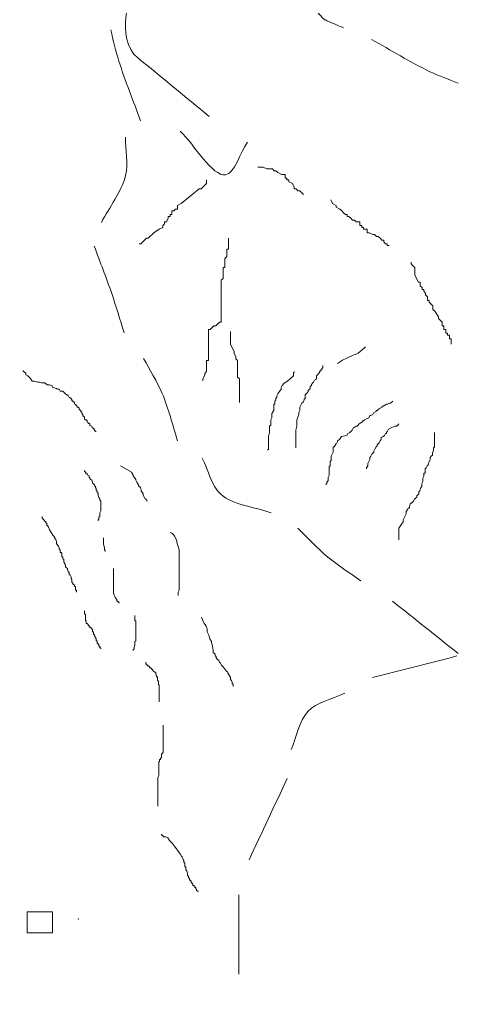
# Model space of a CAD drawing. Header units: metres. Extents: x 645999 to 650010, y 500996 to 503068.
# Drawn here: x 647088.5 to 647271.3, y 501381.1 to 501790.7 of the extents above; entities that cross this region are included whole.
import ezdxf

# ---------------------------------------------------------------- set-up
doc = ezdxf.new("R2010")
doc.units = ezdxf.units.M
doc.header["$MEASUREMENT"] = 0
for name, color, linetype, lineweight in [('faubourg', 7, 'Continuous', 0), ('mosquée', 7, 'Continuous', 0), ('ruisseau temporaire', 7, 'Continuous', 0), ('santier-layon', 7, 'Continuous', 0)]:
    doc.layers.add(name, color=color, linetype=linetype, lineweight=lineweight)

# ---------------------------------------------------------------- blocks, each defined once
blk = doc.blocks.new('SC7284')
at = {"layer": 'ruisseau temporaire', "color": 4, "linetype": 'Continuous', "lineweight": 0}
for points, knots in [([(-49.03, 129.27), (-46.19, 129.27), (-43.34, 129.27), (-40.49, 129.27), (-37.65, 129.27), (-43.34, 137.81), (-40.49, 137.81), (-33.27, 137.81), (-26.05, 137.81), (-18.82, 137.81)], [0, 0, 0, 0, 0.220287, 0.220287, 0.220287, 0.440809, 0.440809, 0.440809, 1, 1, 1, 1]), ([(-84, 121.39), (-84, 116.04), (-84, 110.7), (-84, 105.35), (-84, 98.81), (-72.6, 96.79), (-71.36, 90.33), (-68.8, 77.01), (-66.86, 63.61), (-66.86, 50.13), (-66.86, 42.49), (-66.86, 34.85), (-66.86, 27.21), (-66.86, 23.21), (-66.86, 19.2), (-66.86, 15.19)], [0, 0, 0, 0, 0.144395, 0.144395, 0.144395, 0.321213, 0.321213, 0.321213, 0.685417, 0.685417, 0.685417, 0.891756, 0.891756, 0.891756, 1, 1, 1, 1]), ([(-48.84, 80.9), (-45.47, 77.14), (-42.09, 73.39), (-38.71, 69.63), (-36.37, 67.02), (-30.94, 71.82), (-28.2, 69.63), (-25.08, 67.12), (-21.95, 64.62), (-18.82, 62.12)], [0, 0, 0, 0, 0.402183, 0.402183, 0.402183, 0.68103, 0.68103, 0.68103, 1, 1, 1, 1]), ([(-8.69, 56.1), (-5.31, 52.85), (-2.59, 47.97), (1.44, 46.34), (6.71, 44.21), (13.7, 46.34), (19.83, 46.34)], [0, 0, 0, 0, 0.433543, 0.433543, 0.433543, 1, 1, 1, 1]), ([(32.22, 46.71), (39.47, 43.96), (47.39, 42.33), (53.98, 38.45), (58.43, 35.83), (61.99, 31.69), (65.99, 28.3)], [0, 0, 0, 0, 0.596957, 0.596957, 0.596957, 1, 1, 1, 1]), ([(-66.86, 15.19), (-66.86, 12.89), (-66.86, 10.59), (-66.86, 8.29), (-66.86, 4.67), (-57.22, 11.7), (-55.99, 8.29), (-54.36, 3.79), (-52.73, -0.72), (-51.11, -5.23)], [0, 0, 0, 0, 0.214559, 0.214559, 0.214559, 0.552746, 0.552746, 0.552746, 1, 1, 1, 1]), ([(-51.11, -5.23), (-51.11, -8.11), (-51.11, -10.99), (-51.11, -13.87), (-51.11, -16.9), (-44.83, -16.6), (-43.98, -19.51), (-42.2, -25.56), (-40.55, -31.69), (-39.47, -37.91), (-38.22, -45.18), (-36.97, -52.44), (-35.72, -59.7)], [0, 0, 0, 0, 0.146974, 0.146974, 0.146974, 0.301562, 0.301562, 0.301562, 0.623914, 0.623914, 0.623914, 1, 1, 1, 1]), ([(-25.91, -11.28), (-30.16, -10.02), (-34.36, -8.55), (-38.67, -7.52), (-42.76, -6.54), (-46.96, -5.99), (-51.11, -5.23)], [0, 0, 0, 0, 0.51251, 0.51251, 0.51251, 1, 1, 1, 1]), ([(10.87, -51.85), (7.37, -42.96), (6.42, -31.69), (0.36, -25.18), (-3.86, -20.64), (-11.65, -19.42), (-17.65, -16.54)], [0, 0, 0, 0, 0.589315, 0.589315, 0.589315, 1, 1, 1, 1]), ([(-35.72, -59.7), (-33.08, -59.7), (-30.43, -59.7), (-27.78, -59.7), (-23.04, -59.7), (-18.78, -65.98), (-18.78, -70.73), (-18.78, -72.98), (-18.78, -75.24), (-18.78, -77.49)], [0, 0, 0, 0, 0.274371, 0.274371, 0.274371, 0.766313, 0.766313, 0.766313, 1, 1, 1, 1]), ([(12, -58.71), (13.5, -62.96), (15, -67.22), (16.5, -71.48), (18.28, -76.51), (21.3, -83.88), (26.63, -83.88), (28.26, -83.88), (29.89, -83.88), (31.51, -83.88)], [0, 0, 0, 0, 0.393327, 0.393327, 0.393327, 0.858318, 0.858318, 0.858318, 1, 1, 1, 1]), ([(-9.77, -80.12), (-6.27, -86.13), (-3.59, -92.8), (0.74, -98.15), (3.05, -101.01), (6.24, -103.16), (8.99, -105.66)], [0, 0, 0, 0, 0.651519, 0.651519, 0.651519, 1, 1, 1, 1]), ([(-24.4, -89.14), (-20.03, -94.64), (-14.71, -99.62), (-11.27, -105.66), (-9.37, -109), (-8.52, -112.93), (-7.14, -116.56)], [0, 0, 0, 0, 0.644405, 0.644405, 0.644405, 1, 1, 1, 1])]:
    blk.add_open_spline(points, degree=3, knots=knots, dxfattribs=at)
for points in [[(-8.97, 138.47), (1.54, 138.47), (12.04, 138.47), (22.55, 138.47)], [(31.75, 133.21), (35.25, 130.58), (38.75, 127.95), (42.25, 125.32)], [(-58.88, 125.98), (-67.26, 124.45), (-75.63, 122.92), (-84, 121.39)], [(-69.86, 85.78), (-65.11, 85.78), (-60.35, 85.78), (-55.6, 85.78)], [(71.24, 24.17), (75.5, 19.04), (79.75, 13.9), (84, 8.77)], [(2.95, -28.7), (6.71, -31.03), (10.48, -33.36), (14.25, -35.7)], [(18, -42.46), (26.88, -50.97), (35.76, -59.49), (44.65, -68)], [(-35.72, -59.7), (-35.72, -69.95), (-35.72, -80.2), (-35.72, -90.45)], [(51.78, -72.14), (60.41, -80.15), (69.04, -88.16), (77.67, -96.18)], [(1.56, -120.82), (4.06, -126.7), (6.56, -132.59), (9.07, -138.47)]]:
    blk.add_open_spline(points, degree=3, dxfattribs=at)
blk = doc.blocks.new('SC7287')
at = {"layer": 'ruisseau temporaire', "color": 4, "linetype": 'Continuous', "lineweight": 0, "flags": 128}
for points in [[(-42.030978, 59.732502), (-42.030978, 59.356826), (-42.030978, 58.981149), (-41.655702, 58.229797), (-41.280425, 57.478445), (-40.905149, 56.351416), (-40.529872, 55.600063), (-40.529872, 53.721682), (-40.154596, 52.97033), (-40.154596, 51.467625), (-40.154596, 48.462215), (-40.154596, 47.335186), (-40.154596, 46.208157), (-40.154596, 45.081128), (-40.154596, 43.9541), (-40.154596, 43.202747), (-40.154596, 42.451395), (-40.529872, 41.700042), (-40.529872, 41.324366), (-40.529872, 40.94869), (-40.905149, 40.573013), (-40.905149, 40.197337), (-40.905149, 39.821661), (-40.905149, 39.070308), (-40.905149, 38.694632), (-40.905149, 37.567603), (-40.529872, 36.816251), (-40.154596, 35.689222), (-40.154596, 34.562193), (-39.779319, 33.435165), (-39.779319, 33.059488), (-39.404043, 32.683812), (-39.028766, 32.308136), (-39.028766, 31.556783), (-38.65349, 30.805431), (-38.278213, 30.429755), (-38.278213, 30.054078), (-37.902937, 29.678402), (-37.902937, 29.302726), (-37.902937, 28.92705), (-37.52766, 28.175697), (-37.152384, 27.424345), (-36.777107, 26.672992), (-36.026554, 25.545963), (-36.026554, 25.170287), (-36.026554, 24.794611), (-35.651278, 24.794611)], [(-65.673396, 52.594653), (-65.673396, 52.218977), (-65.673396, 51.843301), (-64.922843, 51.467625), (-64.17229, 50.716272), (-63.421738, 49.589243), (-62.295908, 48.086538), (-61.920632, 47.710862), (-61.545355, 46.95951), (-61.545355, 46.583833), (-61.545355, 46.208157), (-61.170079, 46.208157), (-61.170079, 45.832481), (-60.419526, 45.081128), (-60.044249, 44.705452), (-60.044249, 44.329776), (-59.668973, 43.578423), (-59.293696, 43.202747), (-59.293696, 42.451395), (-59.293696, 42.075718), (-58.91842, 41.700042), (-58.91842, 40.94869), (-58.543143, 40.197337), (-58.167867, 39.445985), (-58.167867, 38.694632), (-58.167867, 38.318956), (-58.167867, 37.567603), (-57.79259, 37.191927), (-57.79259, 36.816251), (-57.79259, 36.064898), (-57.417314, 35.313546), (-57.417314, 34.562193), (-57.417314, 34.186517), (-57.417314, 33.810841), (-57.417314, 32.683812), (-57.417314, 32.308136), (-57.417314, 31.556783), (-57.417314, 31.181107), (-57.417314, 30.805431), (-57.042037, 30.805431), (-57.042037, 30.429755), (-57.042037, 30.054078), (-57.042037, 29.678402), (-57.042037, 29.302726), (-57.042037, 28.92705), (-56.666761, 28.175697), (-56.666761, 27.800021), (-56.666761, 27.424345), (-56.666761, 27.048668), (-56.666761, 26.297316), (-56.291484, 25.92164), (-56.291484, 25.545963), (-55.916208, 25.170287)], [(-13.885242, 32.683812), (-13.885242, 31.93246), (-13.509965, 31.556783), (-12.00886, 29.678402), (-12.00886, 28.92705), (-11.633583, 28.92705), (-11.258307, 28.175697), (-10.88303, 27.048668), (-9.381924, 24.794611), (-9.006648, 24.418935), (-8.631371, 23.667582), (-8.631371, 23.291906), (-8.256095, 23.291906), (-8.256095, 22.91623), (-7.880818, 22.164877), (-7.880818, 21.789201), (-7.880818, 21.037849), (-7.505542, 21.037849), (-7.505542, 20.662172), (-7.130265, 20.286496), (-6.754989, 19.535144), (-6.754989, 19.159467), (-6.379712, 18.783791), (-6.379712, 18.408115), (-6.379712, 18.032439), (-6.379712, 17.656762), (-6.004436, 17.656762), (-5.629159, 17.281086), (-5.629159, 16.90541), (-5.629159, 16.154057), (-5.629159, 15.778381), (-5.253883, 15.778381), (-5.253883, 15.402705), (-5.253883, 15.027029), (-4.878606, 14.651352), (-4.878606, 14.275676), (-4.878606, 13.524324), (-4.50333, 13.148647), (-4.50333, 12.772971), (-4.128053, 12.397295), (-4.128053, 12.021619), (-4.128053, 11.645942), (-3.752777, 11.270266), (-3.3775, 10.89459), (-3.3775, 10.518914), (-3.002224, 9.767561), (-3.002224, 9.391885), (-2.626947, 9.391885), (-2.626947, 9.016209), (-2.626947, 8.640532), (-2.626947, 8.264856), (-2.251671, 8.264856), (-1.876395, 7.513504), (-1.876395, 7.137827), (-1.876395, 6.762151), (-1.501118, 6.386475), (-1.501118, 5.635122), (-1.501118, 5.259446), (-1.125842, 4.88377), (-1.125842, 4.508094), (-0.750565, 4.132417), (-0.375289, 4.132417), (-0.375289, 3.756741), (-0.375289, 3.381065), (-0.000012, 3.381065), (-0.000012, 3.005389), (-0.000012, 2.629712), (-0.000012, 2.254036), (-0.000012, 1.87836), (0.375264, 1.87836), (0.375264, 1.127007)], [(39.404018, 25.92164), (40.529848, 25.545963), (40.529848, 25.170287), (40.905124, 25.170287), (40.905124, 24.794611), (41.280401, 24.418935), (42.030954, 22.91623), (42.40623, 21.413525), (43.156783, 18.783791), (43.156783, 18.032439), (43.156783, 16.90541), (43.156783, 15.778381), (43.156783, 13.148647), (43.156783, 10.518914), (43.156783, 9.767561), (43.156783, 8.640532), (43.156783, 7.137827), (43.156783, 6.762151), (43.156783, 6.010799), (43.156783, 4.88377), (43.156783, 3.756741), (43.156783, 2.629712), (43.156783, 1.87836), (42.781507, 1.127007), (42.781507, 0.751331), (42.781507, 0.375655), (42.781507, -0.000021), (42.781507, -0.375698)], [(11.633559, 23.667582), (11.633559, 22.91623), (11.633559, 22.540554), (11.633559, 22.164877), (11.633559, 21.413525), (11.633559, 21.037849), (12.008835, 19.535144), (12.008835, 19.159467), (12.008835, 18.783791), (12.384112, 18.408115), (12.384112, 18.032439)], [(-49.536508, 17.656762), (-49.536508, 16.90541), (-49.161231, 16.154057), (-49.161231, 15.402705), (-49.161231, 15.027029), (-48.785955, 14.651352), (-48.785955, 12.021619), (-48.785955, 11.270266), (-48.785955, 10.518914), (-48.785955, 10.143237), (-48.785955, 9.767561), (-48.785955, 9.391885), (-48.410678, 9.016209), (-48.410678, 8.264856), (-48.410678, 7.88918), (-48.410678, 7.513504), (-48.035402, 6.762151), (-48.035402, 6.386475), (-48.035402, 6.010799), (-48.035402, 5.635122), (-48.035402, 4.88377), (-48.035402, 4.132417), (-48.035402, 3.005389), (-48.035402, 2.629712), (-48.035402, 2.254036), (-48.035402, 1.87836), (-48.035402, 1.127007), (-48.035402, 0.751331), (-48.035402, -0.000021), (-48.035402, -1.12705), (-48.035402, -1.502726), (-48.035402, -2.254079), (-48.035402, -3.005431), (-48.035402, -3.756784), (-48.035402, -4.883813), (-48.035402, -5.635165), (-48.035402, -6.010841), (-48.035402, -6.386518), (-48.035402, -6.762194), (-48.035402, -7.13787), (-48.035402, -7.513546), (-48.035402, -8.264899), (-48.035402, -9.391927), (-48.035402, -9.767604), (-47.660125, -10.518956), (-47.660125, -10.894632), (-47.284849, -11.270309), (-47.284849, -12.021661), (-47.284849, -12.397337), (-47.284849, -12.773014), (-46.909572, -13.14869), (-46.909572, -13.524366), (-46.909572, -14.275719), (-46.159019, -14.275719), (-46.159019, -14.651395), (-45.783743, -15.027071), (-45.783743, -15.402747), (-45.783743, -15.778424), (-45.408466, -15.778424), (-45.408466, -16.1541), (-45.03319, -16.529776), (-44.657913, -17.281129), (-44.282637, -17.656805), (-44.282637, -18.032481)], [(15.7616, 10.89459), (15.7616, 9.391885), (15.7616, 9.016209), (15.7616, 8.264856), (15.7616, 7.513504), (15.7616, 7.137827), (15.7616, 6.386475), (15.7616, 5.635122), (15.7616, 4.508094), (15.7616, 4.132417), (15.7616, 3.756741), (15.7616, 3.381065), (15.7616, 3.005389), (15.7616, 2.629712), (15.7616, 2.254036), (15.7616, 1.87836), (15.7616, 1.502684), (15.7616, 0.751331), (16.136877, -0.000021), (16.136877, -0.375698), (16.512153, -1.12705), (16.88743, -1.502726), (16.88743, -1.878403), (17.262706, -1.878403), (17.262706, -2.254079), (17.262706, -2.629755), (17.637983, -2.629755), (17.637983, -3.005431), (18.013259, -3.005431), (18.013259, -3.381108), (18.388535, -3.381108)], [(3.752753, -6.762194), (3.752753, -7.513546), (3.752753, -7.889222), (4.128029, -8.264899), (4.128029, -8.640575), (4.128029, -9.016251), (4.128029, -9.391927), (4.128029, -9.767604), (4.128029, -10.14328), (4.128029, -10.518956), (4.128029, -10.894632), (4.503306, -10.894632), (4.503306, -11.270309), (4.503306, -11.645985), (4.503306, -12.021661), (4.878582, -12.021661), (5.253859, -12.397337), (5.253859, -12.773014), (5.629135, -12.773014), (5.629135, -13.14869), (5.629135, -13.524366), (6.004412, -13.524366), (6.379688, -13.524366), (6.379688, -13.900042), (6.754965, -13.900042), (6.754965, -14.275719), (7.130241, -14.651395), (7.130241, -15.027071), (7.130241, -15.402747), (7.505518, -15.402747), (7.505518, -15.778424), (7.505518, -16.1541), (7.505518, -16.529776), (7.880794, -16.529776), (7.880794, -16.905452), (7.880794, -17.281129), (8.25607, -17.281129), (8.25607, -17.656805), (8.25607, -18.032481), (8.631347, -18.032481), (8.631347, -18.408157), (8.631347, -18.783834), (8.631347, -19.15951), (9.006623, -19.15951), (9.006623, -19.535186), (9.006623, -19.910862), (9.006623, -20.286539), (9.3819, -20.286539), (9.3819, -20.662215), (9.757176, -20.662215), (9.757176, -21.037891), (9.757176, -21.413567), (10.132453, -21.413567), (10.132453, -21.789244), (10.132453, -22.16492), (10.507729, -22.16492), (10.507729, -22.540596)], [(24.768236, -8.640575), (24.768236, -9.391927), (24.768236, -9.767604), (24.768236, -10.14328), (24.768236, -10.894632), (25.143512, -10.894632), (25.143512, -11.270309), (25.143512, -11.645985), (25.143512, -13.14869), (25.143512, -13.524366), (25.143512, -13.900042), (25.143512, -14.651395), (25.143512, -15.027071), (25.143512, -15.402747), (25.143512, -16.1541), (25.143512, -17.281129), (25.143512, -17.656805), (25.143512, -19.15951), (24.768236, -19.535186), (24.768236, -19.910862), (24.768236, -20.662215), (24.768236, -21.037891), (24.392959, -21.789244), (24.392959, -22.16492), (24.392959, -22.540596), (24.017683, -22.916272), (24.017683, -23.291949)], [(52.538695, -9.391927), (53.664525, -12.021661), (54.039801, -12.397337), (54.415078, -13.14869), (54.790354, -14.275719), (54.790354, -15.402747), (55.540907, -16.905452), (55.916184, -18.408157), (56.666737, -19.535186), (56.666737, -19.910862), (57.042013, -21.413567), (57.41729, -23.291949), (57.41729, -24.043301), (58.167843, -24.794654), (58.167843, -25.546006), (58.543119, -25.546006), (58.543119, -25.921682), (58.543119, -26.297359), (58.918396, -26.673035), (59.668948, -27.424387), (60.044225, -28.17574), (60.419501, -28.551416), (60.794778, -29.302769), (61.545331, -30.054121), (62.295884, -31.18115), (63.046437, -31.932502), (63.421713, -32.308179), (63.421713, -32.683855), (63.79699, -33.059531), (63.79699, -33.435207), (64.172266, -33.435207), (64.172266, -33.810884), (64.547543, -34.562236), (64.547543, -35.313589), (64.922819, -35.689265), (65.298096, -36.440617), (65.298096, -37.19197), (65.673372, -37.19197), (65.673372, -37.567646), (65.673372, -37.943322), (65.673372, -38.318999)], [(-37.152384, -24.794654), (-37.152384, -25.546006), (-36.777107, -25.921682), (-36.401831, -26.673035), (-36.026554, -27.424387), (-35.651278, -27.424387), (-34.900725, -29.302769), (-34.900725, -30.429797), (-34.900725, -30.805474), (-34.900725, -31.18115), (-34.525448, -31.556826), (-34.525448, -32.308179), (-34.150172, -32.683855), (-34.150172, -33.435207), (-34.150172, -33.810884), (-34.150172, -34.18656), (-34.150172, -34.562236), (-33.774895, -35.313589), (-33.774895, -36.440617), (-33.774895, -36.816294), (-33.774895, -37.19197), (-33.774895, -37.567646), (-33.774895, -38.318999), (-33.774895, -38.694675), (-33.399619, -39.446027), (-33.399619, -40.19738), (-33.399619, -40.948732), (-33.399619, -41.700085), (-33.024343, -42.075761), (-33.024343, -42.451437), (-33.024343, -42.827113), (-33.024343, -43.954142), (-33.024343, -44.329818), (-33.024343, -45.081171), (-32.649066, -45.832523), (-32.649066, -46.2082), (-32.649066, -46.583876), (-32.649066, -46.959552), (-32.649066, -47.710905), (-32.649066, -48.086581), (-32.649066, -48.462257), (-32.649066, -49.21361), (-32.649066, -49.589286), (-32.649066, -49.964962), (-32.649066, -50.716315), (-32.649066, -51.091991), (-32.27379, -51.467667), (-32.27379, -51.843343), (-32.27379, -52.21902), (-32.27379, -52.594696), (-31.898513, -52.594696), (-31.898513, -52.970372), (-31.898513, -53.346048), (-31.898513, -54.097401), (-31.898513, -54.473077), (-31.898513, -54.848753), (-31.523237, -55.600106), (-31.523237, -56.351458), (-31.523237, -56.727135), (-31.523237, -58.22984), (-31.523237, -58.981192), (-31.523237, -59.732545)], [(29.271553, -28.17574), (29.271553, -28.551416), (29.271553, -28.927092), (29.64683, -28.927092), (29.64683, -29.302769), (30.022106, -29.302769), (30.022106, -29.678445), (30.397383, -29.678445), (30.772659, -30.054121), (30.772659, -30.429797), (31.147936, -30.429797), (31.523212, -30.429797), (31.523212, -30.805474), (31.898489, -31.18115), (32.273765, -31.18115), (32.273765, -31.556826), (32.649042, -31.932502), (33.024318, -32.308179), (33.399595, -32.308179), (33.399595, -32.683855), (33.399595, -33.059531), (33.774871, -33.810884), (33.774871, -34.18656), (34.150148, -34.18656), (34.150148, -34.937912), (34.150148, -35.689265), (34.525424, -36.064941), (34.525424, -36.440617), (34.525424, -36.816294), (34.525424, -37.19197), (34.525424, -37.567646), (34.900701, -37.567646), (34.900701, -37.943322), (34.900701, -38.694675), (34.900701, -39.070351), (34.900701, -39.821703), (34.900701, -40.19738), (34.900701, -40.573056), (34.900701, -41.324408), (34.900701, -41.700085), (34.900701, -42.451437), (34.900701, -42.827113), (34.900701, -43.20279), (34.900701, -43.578466), (34.900701, -43.954142), (34.900701, -44.329818), (34.900701, -44.705495)]]:
    blk.add_lwpolyline(points, dxfattribs=at)
blk = doc.blocks.new('SC59362')
at = {"color": 0, "linetype": 'ByBlock', "lineweight": -2}
blk.add_point((0, 0), dxfattribs=at)

msp = doc.modelspace()

# ---------------------------------------------------------------- linework, layer by layer
at = {"layer": 'faubourg', "color": 7, "linetype": 'Continuous', "lineweight": 0}
msp.add_3dface([(647091.62, 501418.87), (647102.13, 501418.87), (647102.13, 501410.06), (647091.62, 501410.06)], dxfattribs=at)
at = {"layer": 'ruisseau temporaire', "color": 7, "linetype": 'Continuous', "lineweight": 0, "flags": 128}
for points in [[(647187.68, 501729.28), (647188.44, 501729.28), (647189.2, 501729.28), (647189.96, 501729.28), (647191.49, 501728.52), (647193.01, 501728.52), (647193.77, 501728.52), (647194.53, 501727.76), (647195.29, 501727.76), (647196.05, 501727), (647197.57, 501726.24), (647198.33, 501726.24), (647199.09, 501726.24), (647199.09, 501725.47), (647199.09, 501724.71), (647199.85, 501724.71), (647199.85, 501723.95), (647200.61, 501723.95), (647200.61, 501723.19), (647202.13, 501722.43), (647202.89, 501720.91), (647202.89, 501720.15), (647203.65, 501720.15), (647204.41, 501719.38), (647205.17, 501719.38), (647205.93, 501718.62), (647206.69, 501717.86)], [(647166.39, 501723.95), (647166.39, 501723.19), (647166.39, 501722.43), (647165.63, 501721.67), (647164.11, 501720.15), (647163.35, 501720.15), (647155.75, 501714.06), (647154.23, 501713.3), (647154.23, 501712.53), (647154.23, 501711.77), (647153.47, 501711.77), (647152.71, 501711.01), (647151.95, 501711.01), (647151.95, 501710.25), (647151.95, 501709.49), (647151.18, 501709.49), (647151.18, 501708.73), (647150.42, 501708.73), (647150.42, 501707.97), (647149.66, 501706.44), (647148.9, 501706.44), (647148.9, 501705.68), (647148.14, 501704.92), (647148.14, 501704.16), (647146.62, 501703.4), (647144.34, 501701.88), (647142.06, 501699.59), (647141.3, 501699.59), (647140.54, 501698.83), (647139.02, 501697.31), (647138.26, 501697.31)], [(647218.1, 501715.58), (647218.86, 501714.06), (647220.38, 501713.3), (647220.38, 501712.53), (647221.9, 501711.77), (647222.66, 501711.01), (647223.42, 501710.25), (647224.18, 501709.49), (647224.94, 501709.49), (647224.94, 501708.73), (647225.7, 501708.73), (647226.46, 501707.97), (647227.22, 501707.21), (647227.98, 501707.21), (647228.74, 501706.44), (647229.5, 501706.44), (647230.27, 501706.44), (647230.27, 501705.68), (647230.27, 501704.92), (647231.03, 501704.92), (647231.03, 501704.16), (647231.79, 501704.16), (647231.79, 501703.4), (647232.55, 501703.4), (647233.31, 501703.4), (647233.31, 501702.64), (647233.31, 501701.88), (647234.07, 501701.88), (647235.59, 501701.12), (647236.35, 501701.12), (647237.11, 501700.35), (647237.87, 501700.35), (647238.63, 501699.59), (647239.39, 501698.83), (647240.15, 501698.83), (647240.15, 501698.07), (647240.91, 501697.31), (647241.67, 501697.31), (647241.67, 501696.55), (647242.43, 501696.55)], [(647175.52, 501699.59), (647175.52, 501698.83), (647175.52, 501698.07), (647175.52, 501697.31), (647175.52, 501696.55), (647175.52, 501695.79), (647175.52, 501695.03), (647174.76, 501695.03), (647174.76, 501694.27), (647174.76, 501693.5), (647174.76, 501692.74), (647174.76, 501691.98), (647174, 501691.22), (647174, 501690.46), (647174, 501689.7), (647174, 501688.94), (647174, 501688.18), (647174, 501687.41), (647173.24, 501687.41), (647173.24, 501686.65), (647173.24, 501685.89), (647173.24, 501685.13), (647173.24, 501684.37), (647173.24, 501683.61), (647173.24, 501682.85), (647172.48, 501682.09), (647172.48, 501681.32), (647172.48, 501680.56), (647172.48, 501679.8), (647172.48, 501679.04), (647172.48, 501678.28), (647172.48, 501677.52), (647172.48, 501676.76), (647172.48, 501676), (647172.48, 501675.24), (647172.48, 501674.47), (647172.48, 501673.71), (647172.48, 501672.95), (647172.48, 501672.19), (647172.48, 501671.43), (647172.48, 501670.67), (647172.48, 501669.91), (647172.48, 501669.15), (647172.48, 501668.38), (647172.48, 501667.62), (647172.48, 501666.86), (647172.48, 501666.1)], [(647251.56, 501689.7), (647251.56, 501688.94), (647252.32, 501688.18), (647253.08, 501687.41), (647253.08, 501685.89), (647253.08, 501685.13), (647253.08, 501684.37), (647253.84, 501682.85), (647254.6, 501681.32), (647255.36, 501681.32), (647255.36, 501680.56), (647255.36, 501679.8), (647256.12, 501679.04), (647256.12, 501678.28), (647256.88, 501678.28), (647256.88, 501677.52), (647257.64, 501676.76), (647257.64, 501676), (647258.4, 501675.24), (647258.4, 501674.47), (647258.4, 501673.71), (647259.16, 501673.71), (647259.16, 501672.95), (647259.92, 501672.19), (647260.68, 501671.43), (647260.68, 501670.67), (647260.68, 501669.91), (647261.44, 501669.15), (647262.96, 501666.86), (647262.96, 501666.1), (647264.48, 501664.58), (647264.48, 501663.82), (647264.48, 501663.06), (647265.24, 501663.06), (647265.24, 501661.53), (647266, 501661.53), (647266, 501660.77), (647266, 501660.01), (647266.76, 501660.01), (647266.76, 501659.25), (647267.52, 501659.25), (647267.52, 501658.49), (647267.52, 501657.73), (647268.28, 501657.73), (647268.28, 501656.97), (647268.28, 501656.21), (647268.28, 501655.44)], [(647172.48, 501666.1), (647172.48, 501665.34), (647172.48, 501664.58), (647171.72, 501664.58), (647170.19, 501663.06), (647169.43, 501663.06), (647167.91, 501661.53), (647167.15, 501661.53), (647167.15, 501660.77), (647167.15, 501659.25), (647167.15, 501658.49), (647167.15, 501657.73), (647167.15, 501656.97), (647167.15, 501656.21), (647167.15, 501655.44), (647167.15, 501654.68), (647167.15, 501653.92), (647167.15, 501653.16), (647167.15, 501652.4), (647167.15, 501651.64), (647167.15, 501650.88), (647167.15, 501650.12), (647167.15, 501649.35), (647167.15, 501648.59), (647166.39, 501648.59), (647166.39, 501647.07), (647166.39, 501646.31), (647166.39, 501644.79), (647166.39, 501644.03), (647165.63, 501643.27), (647165.63, 501642.5), (647164.87, 501640.98), (647164.87, 501640.22)], [(647176.28, 501660.77), (647176.28, 501660.01), (647176.28, 501659.25), (647176.28, 501657.73), (647176.28, 501656.97), (647176.28, 501655.44), (647177.04, 501653.92), (647177.8, 501652.4), (647177.8, 501651.64), (647178.56, 501650.12), (647178.56, 501649.35), (647179.32, 501648.59), (647179.32, 501647.07), (647179.32, 501646.31), (647179.32, 501645.55), (647179.32, 501644.79), (647179.32, 501644.03), (647179.32, 501643.27), (647179.32, 501642.5), (647179.32, 501641.74), (647180.08, 501640.98), (647180.08, 501640.22), (647180.08, 501639.46), (647180.08, 501637.94), (647180.08, 501637.18), (647180.08, 501636.41), (647180.08, 501635.65), (647180.08, 501634.89), (647180.08, 501634.13), (647180.08, 501633.37), (647180.08, 501632.61), (647180.08, 501631.85), (647180.08, 501631.09)], [(647232.62, 501654.37), (647232.18, 501653.94), (647229.58, 501651.76), (647228.71, 501651.33), (647227.4, 501650.89), (647224.8, 501649.59), (647223.06, 501648.72), (647220.89, 501647.41)], [(647090.01, 501644.54), (647090.01, 501644.16), (647091.13, 501643.41), (647091.13, 501642.66), (647091.88, 501642.28), (647093.01, 501641.16), (647093.38, 501640.41), (647093.76, 501640.03), (647094.13, 501640.03), (647094.51, 501640.03), (647096.01, 501639.65), (647096.76, 501639.65), (647097.51, 501639.28), (647098.64, 501639.28), (647099.01, 501639.28), (647099.39, 501638.9), (647100.14, 501638.53), (647100.89, 501638.53), (647102.02, 501638.15), (647102.39, 501637.4), (647103.89, 501637.03), (647104.27, 501636.65), (647105.02, 501636.65), (647105.39, 501635.9), (647106.14, 501635.9), (647106.52, 501635.9), (647107.64, 501634.77), (647108.02, 501634.4), (647108.4, 501634.4), (647108.77, 501634.02), (647109.15, 501633.27), (647109.52, 501633.27), (647109.52, 501632.89), (647109.9, 501632.89), (647109.9, 501632.52), (647110.27, 501632.52), (647110.27, 501632.14), (647110.27, 501631.77), (647110.65, 501631.77), (647110.65, 501631.39), (647111.02, 501631.39), (647111.4, 501631.01), (647111.4, 501630.64), (647111.77, 501630.26), (647112.15, 501629.89), (647112.52, 501629.51), (647112.52, 501629.14), (647112.9, 501629.14), (647113.27, 501628.76), (647113.27, 501628.38), (647113.65, 501628.01), (647114.02, 501627.63), (647114.02, 501627.26), (647114.4, 501627.26), (647114.4, 501626.88), (647114.4, 501626.51), (647114.78, 501626.13), (647114.78, 501625.38), (647115.15, 501625.38), (647115.53, 501625), (647115.53, 501624.25), (647115.9, 501623.88), (647116.28, 501623.88), (647116.65, 501623.5), (647116.65, 501623.13), (647117.03, 501622.75), (647117.03, 501622.37), (647117.78, 501622.37), (647117.78, 501621.62), (647118.53, 501621.25), (647118.9, 501620.5), (647119.28, 501620.5), (647119.65, 501619.74), (647119.65, 501619.37), (647120.03, 501619.37), (647120.03, 501618.99), (647120.4, 501618.99)], [(647203.07, 501643.93), (647202.64, 501643.5), (647202.64, 501642.19), (647200.03, 501640.02), (647198.73, 501639.15), (647197.86, 501638.28), (647197.42, 501637.41), (647197.42, 501636.54), (647196.99, 501636.1), (647196.12, 501634.8), (647195.68, 501633.93), (647195.68, 501633.06), (647195.25, 501633.06), (647195.25, 501632.62), (647195.25, 501632.19), (647194.81, 501631.75), (647194.81, 501630.88), (647194.81, 501630.45), (647194.38, 501630.45), (647194.38, 501630.01), (647194.38, 501628.71), (647194.38, 501627.84), (647193.95, 501627.4), (647193.95, 501626.97), (647193.51, 501626.53), (647193.51, 501626.1), (647193.51, 501624.79), (647193.08, 501623.92), (647193.08, 501623.49), (647193.08, 501622.62), (647193.08, 501621.75), (647192.64, 501621.31), (647192.64, 501620.01), (647192.64, 501619.57), (647192.64, 501618.7), (647192.21, 501616.96), (647192.21, 501616.09), (647192.21, 501614.79), (647192.21, 501612.61), (647192.21, 501612.18), (647192.21, 501611.74), (647191.77, 501611.31)], [(647214.8, 501646.54), (647214.8, 501646.11), (647214.8, 501645.67), (647214.37, 501645.24), (647214.37, 501644.8), (647213.93, 501644.8), (647213.93, 501644.37), (647213.5, 501644.37), (647213.5, 501643.93), (647213.06, 501643.06), (647212.2, 501642.19), (647212.2, 501641.32), (647212.2, 501640.89), (647211.33, 501640.45), (647210.89, 501639.58), (647210.46, 501639.15), (647210.02, 501638.71), (647210.02, 501638.28), (647209.59, 501637.84), (647209.59, 501637.41), (647209.59, 501636.97), (647209.15, 501636.54), (647208.72, 501636.1), (647208.72, 501635.67), (647208.28, 501635.23), (647207.42, 501634.36), (647207.42, 501633.93), (647207.42, 501633.49), (647207.42, 501632.62), (647206.98, 501632.62), (647206.98, 501632.19), (647206.55, 501631.32), (647206.11, 501630.88), (647205.68, 501630.01), (647205.24, 501629.14), (647205.24, 501628.71), (647205.24, 501628.27), (647205.24, 501627.84), (647204.81, 501626.97), (647204.81, 501626.1), (647203.94, 501623.92), (647203.94, 501623.49), (647203.94, 501622.62), (647203.94, 501622.18), (647203.94, 501621.75), (647203.94, 501621.31), (647203.5, 501619.57), (647203.5, 501618.7), (647203.5, 501618.27), (647203.5, 501616.53), (647203.5, 501615.66), (647203.5, 501613.48), (647203.5, 501612.18)], [(647243.91, 501631.75), (647243.05, 501630.88), (647242.61, 501630.88), (647241.74, 501630.45), (647241.31, 501630.45), (647240, 501629.58), (647239.57, 501629.58), (647239.57, 501629.14), (647238.7, 501628.71), (647237.83, 501628.27), (647237.4, 501627.84), (647236.96, 501627.84), (647236.96, 501627.4), (647236.09, 501626.97), (647235.66, 501626.1), (647234.79, 501625.66), (647234.35, 501625.66), (647233.92, 501624.79), (647233.05, 501624.36), (647232.18, 501623.92), (647231.75, 501623.49), (647231.31, 501623.49), (647231.31, 501623.05), (647230.01, 501622.18), (647229.14, 501621.31), (647228.71, 501621.31), (647227.4, 501620.44), (647226.97, 501619.57), (647226.1, 501618.7), (647225.23, 501618.27), (647224.8, 501617.4), (647222.62, 501616.96), (647221.75, 501615.66), (647220.89, 501615.22), (647220.89, 501614.79), (647220.45, 501613.92), (647220.02, 501613.92), (647220.02, 501613.48), (647219.58, 501612.61), (647219.15, 501612.61), (647219.15, 501612.18), (647219.15, 501611.74), (647219.15, 501610.44), (647218.71, 501609.57), (647218.28, 501608.7), (647218.28, 501607.83), (647218.28, 501607.39), (647218.28, 501606.96), (647217.84, 501606.52), (647217.84, 501606.09), (647217.84, 501605.22), (647217.84, 501604.78), (647217.41, 501604.35), (647217.41, 501603.04), (647217.41, 501602.61), (647217.41, 501601.74), (647217.41, 501600.87), (647216.97, 501600), (647216.97, 501599.56), (647216.97, 501599.13), (647216.97, 501598.69), (647216.54, 501597.82), (647216.54, 501597.39), (647216.11, 501596.95)], [(647246.52, 501622.18), (647246.09, 501621.75), (647245.65, 501621.31), (647244.78, 501621.31), (647243.05, 501620.44), (647242.18, 501620.01), (647241.74, 501619.14), (647241.31, 501618.7), (647241.31, 501618.27), (647240.87, 501618.27), (647240.44, 501617.4), (647240, 501616.96), (647239.13, 501616.53), (647239.13, 501616.09), (647239.13, 501615.66), (647238.7, 501615.22), (647238.27, 501614.35), (647237.83, 501613.92), (647237.4, 501613.48), (647237.4, 501613.05), (647236.96, 501612.61), (647236.53, 501611.74), (647236.09, 501610.87), (647236.09, 501610.44), (647235.22, 501609.57), (647234.79, 501608.7), (647234.35, 501608.26), (647234.35, 501607.39), (647233.92, 501606.52), (647233.49, 501605.65), (647233.49, 501605.22), (647233.49, 501604.78), (647233.05, 501603.91), (647233.05, 501603.48)], [(647261.29, 501618.7), (647261.29, 501618.27), (647261.29, 501617.83), (647261.29, 501616.96), (647261.29, 501616.53), (647261.29, 501616.09), (647261.29, 501614.79), (647261.29, 501613.48), (647261.29, 501612.61), (647260.86, 501612.18), (647260.86, 501611.31), (647260.43, 501610), (647260.43, 501609.57), (647260.43, 501609.13), (647259.99, 501608.7), (647259.56, 501608.26), (647259.56, 501607.39), (647259.12, 501606.52), (647258.69, 501605.22), (647258.25, 501604.78), (647257.82, 501603.91), (647257.38, 501603.48), (647257.38, 501603.04), (647257.38, 501602.17), (647257.38, 501601.74), (647256.95, 501601.74), (647256.95, 501600.87), (647256.95, 501600.43), (647256.51, 501599.56), (647256.51, 501598.26), (647256.08, 501597.39), (647256.08, 501596.95), (647256.08, 501596.52), (647256.08, 501596.08), (647255.65, 501595.65), (647255.21, 501594.34), (647254.78, 501593.91), (647254.78, 501593.04), (647254.34, 501592.6), (647253.91, 501592.17), (647253.91, 501591.73), (647253.47, 501591.3), (647253.04, 501590.86), (647252.6, 501589.99), (647252.17, 501589.56), (647251.74, 501589.12), (647251.3, 501589.12), (647250.87, 501587.82), (647250.87, 501587.38), (647250, 501586.51), (647250, 501586.08), (647249.56, 501585.64), (647249.56, 501585.21), (647249.56, 501584.77), (647249.13, 501583.9), (647248.26, 501582.17), (647248.26, 501581.3), (647247.82, 501580.86), (647246.96, 501579.56), (647246.52, 501578.69), (647246.52, 501578.25), (647246.52, 501576.95), (647246.52, 501576.08), (647246.52, 501575.21), (647246.52, 501574.34), (647246.52, 501573.9)], [(647115.53, 501602.84), (647115.53, 501602.46), (647115.9, 501602.09), (647115.9, 501601.71), (647116.28, 501601.71), (647116.65, 501601.34), (647116.65, 501600.96), (647117.4, 501600.58), (647117.4, 501599.83), (647117.78, 501599.83), (647117.78, 501599.46), (647118.15, 501599.08), (647118.53, 501598.71), (647118.9, 501597.95), (647118.9, 501597.58), (647119.28, 501597.2), (647119.65, 501596.83), (647119.65, 501596.45), (647120.03, 501596.08), (647120.03, 501595.7), (647120.4, 501595.33), (647120.4, 501594.95), (647120.4, 501594.57), (647120.78, 501594.2), (647120.78, 501593.82), (647120.78, 501593.45), (647121.15, 501593.45), (647121.15, 501592.7), (647121.15, 501592.32), (647121.53, 501591.57), (647121.91, 501591.19), (647121.91, 501590.82), (647121.91, 501590.44), (647122.28, 501590.07), (647122.28, 501589.69), (647122.28, 501589.31), (647122.28, 501588.94), (647122.28, 501588.19), (647122.28, 501587.81), (647122.28, 501587.44), (647122.28, 501587.06), (647122.28, 501586.68), (647122.28, 501586.31), (647122.28, 501585.93), (647121.91, 501585.18), (647121.91, 501584.81), (647121.91, 501584.43), (647121.91, 501584.05), (647121.91, 501583.68), (647121.53, 501583.3), (647121.53, 501582.93), (647121.53, 501582.55), (647121.15, 501582.18), (647121.15, 501581.8)], [(647130.54, 501604.72), (647135.04, 501602.09), (647135.42, 501601.71), (647135.42, 501601.34), (647135.79, 501600.96), (647135.79, 501600.58), (647136.92, 501599.08), (647136.92, 501598.71), (647137.29, 501597.95), (647138.04, 501596.83), (647138.04, 501596.45), (647138.79, 501595.7), (647139.17, 501594.57), (647139.17, 501594.2), (647139.54, 501593.82), (647139.92, 501593.07), (647139.92, 501592.7), (647140.29, 501591.94), (647140.67, 501591.19), (647141.04, 501590.82), (647141.42, 501590.44), (647141.42, 501590.07)], [(647148.32, 501496.61), (647148.32, 501496.24), (647148.32, 501495.86), (647148.32, 501495.11), (647148.32, 501494.74), (647148.32, 501493.61), (647148.32, 501492.86), (647148.32, 501491.73), (647148.32, 501490.6), (647148.32, 501490.23), (647148.32, 501489.85), (647148.32, 501489.48), (647148.32, 501489.1), (647148.32, 501488.73), (647148.32, 501488.35), (647148.32, 501487.97), (647148.32, 501487.6), (647148.32, 501487.22), (647148.32, 501486.85), (647148.32, 501486.47), (647148.32, 501486.1), (647148.32, 501485.72), (647148.32, 501485.34), (647147.95, 501484.97), (647147.57, 501484.59), (647147.57, 501484.22), (647147.57, 501483.84), (647147.57, 501483.47), (647147.57, 501483.09), (647147.2, 501482.71), (647147.2, 501482.34), (647146.82, 501482.34), (647146.82, 501481.96), (647146.82, 501481.59), (647146.45, 501481.21), (647146.45, 501480.84), (647146.45, 501480.08), (647146.45, 501479.71), (647146.45, 501479.33), (647146.45, 501478.96), (647146.45, 501478.58), (647146.45, 501478.21), (647146.45, 501477.83), (647146.45, 501477.46), (647146.45, 501477.08), (647146.45, 501476.33), (647146.45, 501475.95), (647146.45, 501475.58), (647146.07, 501474.83), (647146.07, 501474.45), (647146.07, 501473.7), (647146.07, 501473.32), (647146.07, 501472.95), (647146.07, 501472.2), (647146.07, 501471.82), (647146.07, 501471.44), (647146.07, 501470.69), (647146.07, 501470.32), (647146.07, 501469.94), (647146.07, 501469.57), (647146.07, 501469.19), (647146.07, 501468.81), (647146.07, 501468.06), (647146.07, 501467.69), (647146.07, 501467.31), (647146.07, 501466.56), (647146.07, 501466.18), (647146.07, 501465.81), (647146.07, 501465.43), (647146.07, 501465.06), (647146.07, 501464.68), (647146.07, 501464.31), (647146.07, 501463.93), (647146.07, 501463.56), (647146.07, 501463.18), (647146.07, 501462.8)], [(647147.57, 501451.16), (647147.57, 501450.78), (647147.95, 501450.78), (647148.32, 501450.41), (647148.32, 501450.03), (647148.7, 501450.03), (647149.45, 501450.03), (647150.2, 501449.66), (647150.95, 501448.53), (647152.08, 501447.4), (647152.83, 501446.27), (647154.7, 501444.02), (647155.08, 501443.27), (647155.45, 501442.89), (647155.83, 501442.14), (647156.2, 501441.77), (647156.58, 501440.64), (647156.95, 501440.26), (647156.95, 501439.89), (647156.95, 501439.51), (647157.33, 501439.14), (647157.33, 501438.76), (647157.33, 501438.38), (647157.33, 501437.63), (647157.7, 501437.63), (647157.7, 501436.88), (647157.7, 501436.51), (647158.08, 501435.76), (647158.46, 501435), (647158.46, 501434.63), (647158.46, 501434.25), (647158.46, 501433.88), (647158.83, 501433.88), (647158.83, 501433.5), (647158.83, 501433.13), (647159.21, 501432.75), (647159.21, 501432.37), (647159.21, 501432), (647159.58, 501432), (647159.96, 501431.62), (647159.96, 501431.25), (647159.96, 501430.87), (647160.33, 501430.87), (647160.33, 501430.5), (647160.71, 501430.5), (647160.71, 501430.12), (647160.71, 501429.74), (647161.08, 501429.74), (647161.46, 501429.37), (647161.46, 501428.99), (647161.83, 501428.99), (647161.83, 501428.62), (647161.83, 501428.24), (647162.21, 501428.24), (647162.21, 501427.87), (647162.58, 501427.49), (647162.96, 501427.49)]]:
    msp.add_lwpolyline(points, dxfattribs=at)
at = {"layer": 'ruisseau temporaire', "color": 7, "linetype": 'Continuous', "lineweight": 0}
for points, knots in [([(647183.45, 502003.1), (647183.45, 501977.53), (647183.45, 501951.95), (647183.45, 501926.38), (647183.45, 501885.81), (647148.06, 501851.66), (647137.82, 501813.56), (647134.56, 501801.41), (647127.82, 501782.95), (647137.82, 501774.74), (647147.71, 501766.62), (647157.59, 501758.5), (647167.48, 501750.38)], [0, 0, 0, 0, 0.278366, 0.278366, 0.278366, 0.719905, 0.719905, 0.719905, 0.860759, 0.860759, 0.860759, 1, 1, 1, 1]), ([(647155.31, 501744.29), (647161.65, 501738.2), (647168.72, 501725.41), (647174.32, 501726.02), (647177.82, 501726.41), (647180.41, 501735.16), (647183.45, 501739.72)], [0, 0, 0, 0, 0.615619, 0.615619, 0.615619, 1, 1, 1, 1])]:
    msp.add_open_spline(points, degree=3, knots=knots, dxfattribs=at)
at = {"layer": 'santier-layon', "color": 7, "linetype": 'Continuous', "lineweight": 0}
for points, knots in [([(647200.82, 501818.14), (647202.81, 501813.5), (647204.79, 501808.86), (647206.78, 501804.22), (647208.17, 501800.98), (647210.05, 501798.02), (647211.99, 501795.02), (647213.19, 501793.18), (647214.47, 501791.16), (647216.46, 501790.3), (647218.78, 501789.31), (647221.1, 501788.31), (647223.41, 501787.32)], [0, 0, 0, 0, 0.380621, 0.380621, 0.380621, 0.646379, 0.646379, 0.646379, 0.809829, 0.809829, 0.809829, 1, 1, 1, 1]), ([(647126.42, 501786.47), (647127.56, 501782.14), (647128.51, 501777.75), (647129.84, 501773.48), (647132.48, 501765.04), (647135.87, 501756.84), (647138.88, 501748.52)], [0, 0, 0, 0, 0.336044, 0.336044, 0.336044, 1, 1, 1, 1]), ([(647235.08, 501782.53), (647243.19, 501778.04), (647251.07, 501773.05), (647259.42, 501769.05), (647263.22, 501767.23), (647267.24, 501765.86), (647271.15, 501764.27)], [0, 0, 0, 0, 0.687076, 0.687076, 0.687076, 1, 1, 1, 1]), ([(647132.61, 501741.7), (647132.61, 501736.39), (647133.82, 501730.79), (647132.61, 501725.77), (647130.94, 501718.83), (647125.92, 501712.7), (647122.57, 501706.16)], [0, 0, 0, 0, 0.419695, 0.419695, 0.419695, 1, 1, 1, 1]), ([(647119.59, 501696.25), (647122.02, 501689.68), (647124.61, 501683.15), (647126.87, 501676.52), (647128.72, 501671.13), (647130.3, 501665.65), (647132.02, 501660.22)], [0, 0, 0, 0, 0.551691, 0.551691, 0.551691, 1, 1, 1, 1]), ([(647140.16, 501649.5), (647142.73, 501644.63), (647145.73, 501639.96), (647147.87, 501634.91), (647150.56, 501628.56), (647152.16, 501621.76), (647154.3, 501615.18)], [0, 0, 0, 0, 0.442901, 0.442901, 0.442901, 1, 1, 1, 1]), ([(647164.58, 501607.89), (647167.15, 501602.88), (647168.37, 501596.35), (647172.3, 501592.87), (647177.5, 501588.27), (647186.29, 501587.73), (647193.29, 501585.15)], [0, 0, 0, 0, 0.430034, 0.430034, 0.430034, 1, 1, 1, 1]), ([(647204.43, 501578.72), (647208.58, 501574.71), (647212.45, 501570.39), (647216.86, 501566.71), (647221.17, 501563.1), (647226, 501560.13), (647230.57, 501556.84)], [0, 0, 0, 0, 0.505702, 0.505702, 0.505702, 1, 1, 1, 1]), ([(647201.67, 501486.43), (647203.96, 501491.72), (647204.81, 501498.37), (647208.53, 501502.3), (647212.24, 501506.23), (647218.81, 501507.45), (647223.95, 501510.02)], [0, 0, 0, 0, 0.500556, 0.500556, 0.500556, 1, 1, 1, 1])]:
    msp.add_open_spline(points, degree=3, knots=knots, dxfattribs=at)
for points in [[(647271.25, 501526.46), (647262.11, 501533.76), (647252.97, 501541.05), (647243.83, 501548.34)], [(647270.66, 501525.47), (647258.95, 501522.46), (647247.23, 501519.46), (647235.52, 501516.46)], [(647184.1, 501440.53), (647189.39, 501451.83), (647194.67, 501463.12), (647199.96, 501474.42)], [(647179.82, 501392.81), (647179.82, 501403.82), (647179.82, 501414.83), (647179.82, 501425.84)]]:
    msp.add_open_spline(points, degree=3, dxfattribs=at)

# ---------------------------------------------------------------- block references
at = {"layer": 'mosquée', "color": 7, "linetype": 'Continuous', "lineweight": 0}
msp.add_blockref('SC59362', (647113.01, 501415.86), dxfattribs=at)
at = {"layer": 'ruisseau temporaire', "color": 7, "linetype": 'Continuous', "lineweight": 0}
for name, p in [('SC7287', (647111.77, 501551)), ('SC7284', (647042.2, 501301.35))]:
    msp.add_blockref(name, p, dxfattribs=at)

doc.saveas('drawing.dxf')
